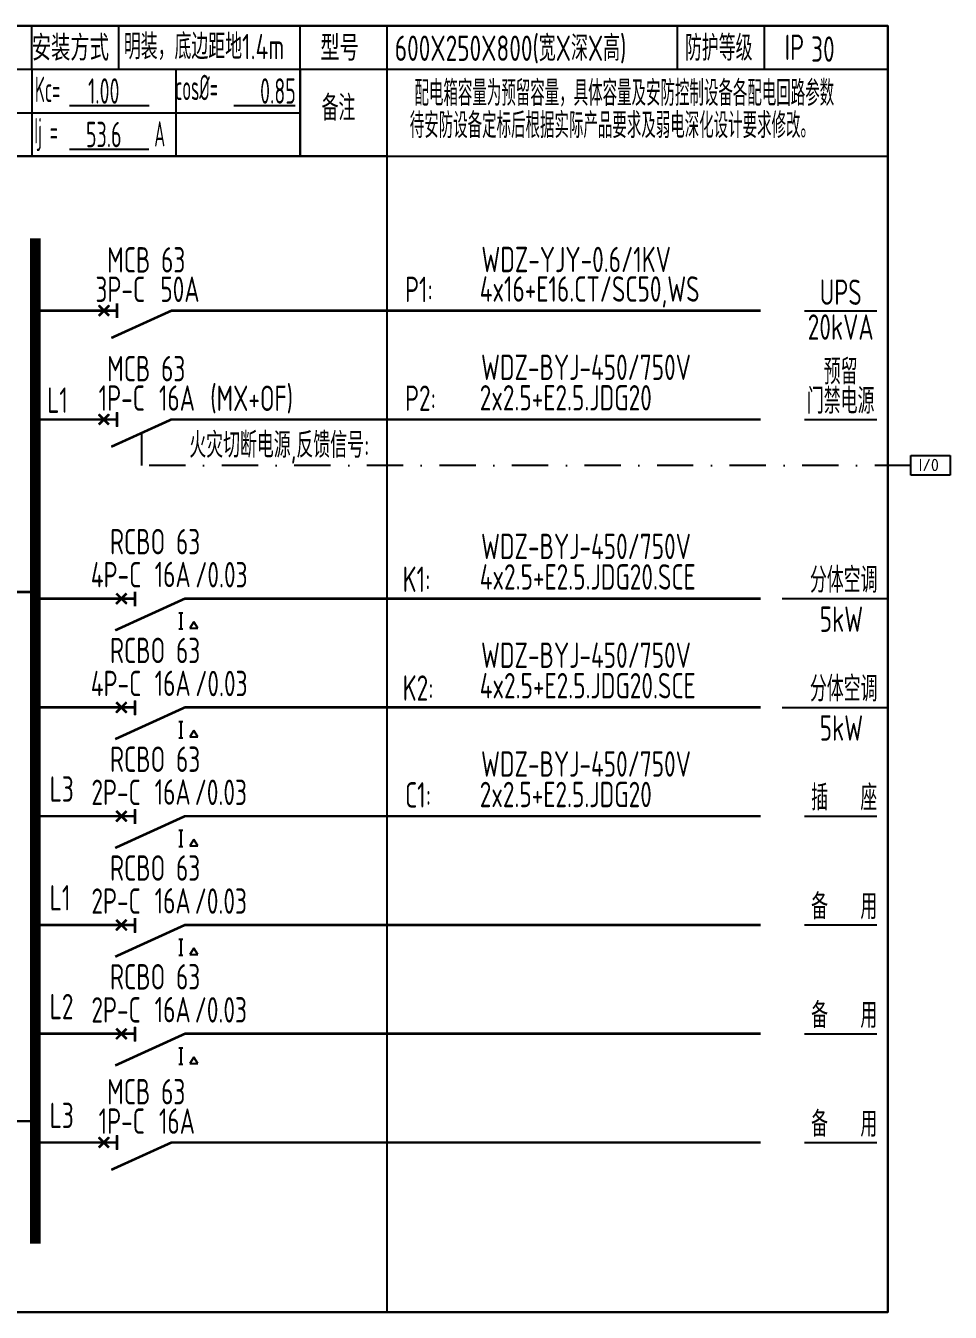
# Model space of a CAD drawing. Header units: millimetres. Extents: x -84100 to 597295, y 0 to 572785.
# Drawn here: x 430921 to 443666, y 249360 to 267099 of the extents above; entities that cross this region are included whole.
import ezdxf
from ezdxf.enums import TextEntityAlignment as Align

# ---------------------------------------------------------------- set-up
doc = ezdxf.new("R2010")
doc.units = ezdxf.units.MM
doc.header["$LTSCALE"] = 1000
for name, pattern in [('CENTER2', [1.125, 0.75, -0.125, 0.125, -0.125]), ('DASH', [0.35, 0.25, -0.1]), ('DASHDOT', [1, 0.5, -0.25, 0, -0.25]), ('DOTE', [2.42, 2, -0.2, 0.02, -0.2])]:
    doc.linetypes.add(name, pattern=pattern)
for name, color, linetype in [('D电气数据', 192, 'Continuous'), ('FAS_消防设备_E', 3, 'Continuous'), ('POWR_电力控制线_E', 130, 'DOTE'), ('SIG_TEXT', 7, 'Continuous'), ('SYS_元件_E', 3, 'Continuous'), ('SYS_系统标注_E', 7, 'Continuous'), ('SYS_说明_E', 7, 'Continuous'), ('WIRE-照明', 1, 'Continuous'), ('WIRE-系统', 4, 'Continuous'), ('电气文字', 4, 'Continuous')]:
    doc.layers.add(name, color=color, linetype=linetype)
doc.styles.add('_TEL_DIM', font='TSSDENG', dxfattribs={"width": 0.6, "height": 3.5, "bigfont": 'TSSDCHN'})
doc.styles.add('ICDA-STYLE1', font='TSSDENG.shx', dxfattribs={"width": 0.7, "bigfont": 'TSSDCHN.shx'})
doc.styles.get("Standard").update_dxf_attribs({"font": 'tssdeng.shx', "bigfont": 'tssdchn.shx'})

# ---------------------------------------------------------------- blocks, each defined once
blk = doc.blocks.new('配电箱表头')
at = {"color": 3}
for p, q in [((-18400, 1800), (0, 1800)), ((-15500, 0), (-15500, 1800)), ((-14300, 0), (-14300, 1800)), ((-11800, 1200), (-11800, 1800)), ((-10600, 1200), (-10600, 1800)), ((-8100, 0), (-8100, 1800)), ((-6900, 0), (-6900, 1800)), ((-2899, 1200), (-2899, 1800)), ((-1699, 1200), (-1699, 1800)), ((0, 1800), (0, 0)), ((-15500, 1200), (0, 1200)), ((-13546, 698), (-12634, 698)), ((-11279, 698), (-10184, 698)), ((-9013, 698), (-8170, 698)), ((-15500, 0), (0, 0)), ((-13546, 98), (-12634, 98)), ((-11279, 98), (-10186, 98))]:
    blk.add_line(p, q, dxfattribs=at)
at = {"color": 3, "style": '_TEL_DIM'}
for s, width, p in [('编号', 0.7, (-15159, 1328)), ('安装方式', 0.8, (-11800, 1318)), ('型号', 0.8, (-7823, 1318)), ('防护等级', 0.7, (-2796, 1318)), ('IP', 0.7, (-1422, 1328)), ('Pe=', 0.5, (-14182, 748)), ('kW', 0.5, (-12328, 748)), ('Kc=', 0.5, (-11757, 747)), ('cos%%C=', 0.5, (-9824, 773)), ('负荷', 0.8, (-15208, 678)), ('备注', 0.7, (-7805, 491)), ('指标', 0.8, (-15208, 192)), ('Pj=', 0.5, (-14182, 144)), ('kW', 0.5, (-12324, 144)), ('Ij =', 0.5, (-11767, 177)), ('A', 0.5, (-10112, 135))]:
    blk.add_text(s, height=350, dxfattribs=dict(at, width=width)).set_placement(p)
blk = doc.blocks.new('$equip_U$00000354(FREESKYC-2A1C15)')
for p, q in [((-0.542, 0.542), (-0.542, 0)), ((0.542, 0.542), (-0.542, 0.542)), ((0.542, 0), (0.542, 0.542)), ((-0.542, 0), (0.542, 0))]:
    blk.add_line(p, q)
at = {"color": 7, "style": '_TEL_DIM'}
blk.add_attdef('$TEXT$', text='', height=0.34, dxfattribs=at).set_placement((0.051, 0.283), align=Align.MIDDLE_CENTER)
at = {"color": 7, "style": '_TEL_DIM', "flags": 1}
blk.add_attdef('A', text='', height=0.00002, dxfattribs=at).set_placement((0, 0), align=Align.MIDDLE_CENTER)
blk = doc.blocks.new('$element$00000390')
at = {"const_width": 0.0233}
for points in [[(0, 0), (0, -0.375)], [(-0.25, -0.375), (0.25, -0.375)], [(-0.188, -0.5), (0.188, -0.5)], [(-0.062, -0.625), (0.062, -0.625)]]:
    blk.add_lwpolyline(points, dxfattribs=at)
at = {"flags": 9}
blk.add_attdef('S', (0, 0), '', height=0.00000667, dxfattribs=at)
blk = doc.blocks.new('$element$00000532')
at = {"const_width": 0.0233}
for points in [[(0, 0), (0, -0.283)], [(-0.1, -0.283), (0.1, -0.283), (0.1, -0.717), (-0.1, -0.717), (-0.1, -0.283)], [(0, -1), (0, -0.567)]]:
    blk.add_lwpolyline(points, dxfattribs=at)
for points in [[(-0.033, -0.55), (0.033, -0.55), (0, -0.35), (0.033, -0.55)], [(0.033, -0.55), (0, -0.35), (-0.033, -0.55), (0.033, -0.55)], [(0, -0.367), (-0.033, -0.567), (0.033, -0.567), (0, -0.367)]]:
    blk.add_solid(points)
at = {"flags": 9}
blk.add_attdef('S', (0, 0), '', height=0.00000667, dxfattribs=at)
blk = doc.blocks.new('*U120')
at = {"layer": 'SYS_元件_E', "color": 2, "linetype": 'DASH'}
blk.add_lwpolyline([(-2855, 300), (-2855, -300), (-355, -300), (-355, 300)], close=True, dxfattribs=at)
at = {"layer": 'SYS_元件_E', "color": 3, "const_width": 35}
for points in [[(-1542, 0), (-1167, 0), (-943, 107)], [(0, 0), (-909, 0)], [(-899, 59), (-899, -55)], [(-812, 53), (-711, -48)], [(-705, 52), (-802, -52)]]:
    blk.add_lwpolyline(points, dxfattribs=at)
at = {"layer": 'SYS_元件_E', "color": 3, "const_width": 35, "elevation": 0}
blk.add_lwpolyline([(-1245, -150), (-1245, 150), (-605, 150), (-605, -150), (-1245, -150)], dxfattribs=at)
at = {"layer": 'SYS_元件_E'}
for name, p, xscale, yscale, zscale, rotation in [('$element$00000390', (-2815, 0, 0), 1199.999999945518, 1199.999999945518, 1199.999999945518, 269.9999999999999), ('$element$00000532', (-3027, 0, 0), 1500, 1500, 1500, 89.99999999999997)]:
    blk.add_blockref(name, p, dxfattribs=dict(at, xscale=xscale, yscale=yscale, zscale=zscale, rotation=rotation))
at = {"layer": 'SYS_说明_E', "style": 'ICDA-STYLE1', "width": 0.7}
for s, p in [('SPD-II/4P', (-1995, 1001, -126391)), ('3x(SPD后备保护由厂家配套)', (-1865, 596, -126391)), ('8/20μs/Up≤1.5kV/In≥10kA', (-2694, -588, -126391))]:
    blk.add_text(s, height=350, dxfattribs=at).set_placement(p, align=Align.MIDDLE_CENTER)
blk = doc.blocks.new('*U69')
at = {"layer": 'SYS_说明_E', "style": 'ICDA-STYLE1', "width": 0.7}
blk.add_text('16A', height=350, dxfattribs=at).set_placement((539, 111))
blk = doc.blocks.new('$element$00000823')
for p, q in [((0, 0), (0, -0.25)), ((-0.047, -0.177), (0.047, -0.083)), ((0.047, -0.177), (-0.047, -0.083)), ((-0.25, -0.2), (0, -0.75)), ((0.067, -0.25), (-0.067, -0.25)), ((0, -0.75), (0, -1))]:
    blk.add_line(p, q)
at = {"const_width": 0.0233}
for points in [[(0, 0), (0, -0.25)], [(-0.047, -0.083), (0.047, -0.177)], [(-0.047, -0.177), (0.047, -0.083)], [(0, -1), (0, -0.75), (-0.25, -0.2)], [(-0.067, -0.25), (0.067, -0.25)]]:
    blk.add_lwpolyline(points, dxfattribs=at)
at = {"color": 7, "style": '_TEL_DIM', "flags": 1}
blk.add_attdef('S', text='', height=0.00000667, dxfattribs=at).set_placement((0, 0), align=Align.MIDDLE_CENTER)
blk = doc.blocks.new('*U136')
at = {"layer": 'SYS_元件_E', "xscale": 1500, "yscale": 1500, "zscale": 1500, "rotation": 90}
blk.add_blockref('$element$00000823', (0, 0), dxfattribs=at)
at = {"layer": 'SYS_说明_E', "style": 'ICDA-STYLE1', "width": 0.7}
for s, p in [('MCB 63', (779, 526)), ('1P-C', (441, 120))]:
    blk.add_text(s, height=350, dxfattribs=at).set_placement(p, align=Align.CENTER)
blk = doc.blocks.new('$element$00000825')
for p, q in [((0, 0.223), (0, -0.193)), ((0.047, -0.021), (-0.047, -0.116)), ((-0.047, -0.021), (0.047, -0.116)), ((0.063, -0.193), (-0.071, -0.193)), ((-0.279, -0.597), (-0.279, -0.634)), ((-0.13, -0.615), (-0.279, -0.615)), ((-0.214, -0.733), (-0.272, -0.696)), ((-0.272, -0.696), (-0.272, -0.771)), ((-0.13, -0.597), (-0.13, -0.634)), ((-0.272, -0.771), (-0.214, -0.733))]:
    blk.add_line(p, q)
at = {"const_width": 0.0233}
for points in [[(0, 0.223), (0, -0.193)], [(-0.292, -0.011), (0, -0.652), (0, -0.944)], [(0.047, -0.021), (-0.047, -0.116)], [(-0.047, -0.021), (0.047, -0.116)], [(-0.071, -0.193), (0.063, -0.193)]]:
    blk.add_lwpolyline(points, dxfattribs=at)
at = {"color": 7, "style": '_TEL_DIM', "flags": 1}
blk.add_attdef('S', text='', height=0.00000667, dxfattribs=at).set_placement((0, 0.207), align=Align.MIDDLE_CENTER)
blk = doc.blocks.new('*U138')
at = {"layer": 'SYS_元件_E', "xscale": 1500, "yscale": 1500, "zscale": 1500, "rotation": 90}
blk.add_blockref('$element$00000825', (334, 0), dxfattribs=at)
at = {"layer": 'SYS_说明_E', "style": 'ICDA-STYLE1', "width": 0.7}
for s, p in [('RCBO 63', (901, 610)), ('4P-C     /0.03', (1095, 154))]:
    blk.add_text(s, height=350, dxfattribs=at).set_placement(p, align=Align.CENTER)
blk = doc.blocks.new('*U68')
at = {"layer": 'SYS_元件_E', "xscale": 1500, "yscale": 1500, "zscale": 1500, "rotation": 90}
blk.add_blockref('$element$00000825', (334, 0), dxfattribs=at)
at = {"layer": 'SYS_说明_E', "style": 'ICDA-STYLE1', "width": 0.7}
for s, p in [('RCBO 63', (901, 610)), ('2P-C     /0.03', (1095, 154))]:
    blk.add_text(s, height=350, dxfattribs=at).set_placement(p, align=Align.CENTER)
blk = doc.blocks.new('*U123')
at = {"layer": 'SYS_元件_E', "xscale": 1500, "yscale": 1500, "zscale": 1500, "rotation": 90}
blk.add_blockref('$element$00000823', (0, 0), dxfattribs=at)
at = {"layer": 'SYS_说明_E', "style": 'ICDA-STYLE1', "width": 0.7}
for s, p in [('MCB 63', (779, 526)), ('1P-C', (441, 120))]:
    blk.add_text(s, height=350, dxfattribs=at).set_placement(p, align=Align.CENTER)
blk = doc.blocks.new('*U51')
at = {"layer": 'SYS_说明_E', "style": 'ICDA-STYLE1', "width": 0.7}
blk.add_text('50A', height=350, dxfattribs=at).set_placement((558, 111))
blk = doc.blocks.new('*U59')
at = {"layer": 'SYS_元件_E', "xscale": 1500, "yscale": 1500, "zscale": 1500, "rotation": 90}
blk.add_blockref('$element$00000823', (0, 0), dxfattribs=at)
at = {"layer": 'SYS_说明_E', "style": 'ICDA-STYLE1', "width": 0.7}
for s, p in [('MCB 63', (779, 526)), ('3P-C', (421, 120))]:
    blk.add_text(s, height=350, dxfattribs=at).set_placement(p, align=Align.CENTER)
blk = doc.blocks.new('*T146')
at = {"layer": 'SIG_TEXT', "color": 0, "linetype": 'ByBlock', "lineweight": -2, "transparency": 16777216}
for p, q in [((0, 0), (6200, 0)), ((0, 0), (0, -1200)), ((2500, 0), (2500, -1200)), ((4484, 0), (4484, -1200)), ((6200, 0), (6200, -1200)), ((0, -600), (6200, -600)), ((0, -1200), (6200, -1200))]:
    blk.add_line(p, q, dxfattribs=at)
at = {"layer": 'SIG_TEXT', "color": 0, "linetype": 'ByBlock', "lineweight": -3, "transparency": 16777216, "char_height": 350, "style": '_TEL_DIM'}
for s, insert, width, attachment_point in [('30.00', (1250, -300), 2380.22, 5), ('1.00', (3492, -300), 1864.23, 5), ('0.85', (6140, -300), 1595.99, 6), ('{\\C220;30.00}', (1250, -900), 2380.22, 5), ('{\\C220;53.6}', (3492, -900), 1864.23, 5)]:
    blk.add_mtext(s, dxfattribs=dict(at, insert=insert, width=width, attachment_point=attachment_point))
blk = doc.blocks.new('*U131')
at = {"layer": 'SYS_元件_E', "xscale": 1500, "yscale": 1500, "zscale": 1500, "rotation": 90}
blk.add_blockref('$element$00000825', (334, 0), dxfattribs=at)
at = {"layer": 'SYS_说明_E', "style": 'ICDA-STYLE1', "width": 0.7}
for s, p in [('RCBO 63', (901, 610)), ('4P-C     /0.03', (1095, 154))]:
    blk.add_text(s, height=350, dxfattribs=at).set_placement(p, align=Align.CENTER)

msp = doc.modelspace()

# ---------------------------------------------------------------- linework, layer by layer
at = {"color": 0}
for p, q in [((441655.3, 263170.3), (442655.3, 263170.3)), ((441655.3, 261670.3), (442655.3, 261670.3)), ((441347.2, 259201), (442804.8, 259201)), ((441347.2, 257701), (442804.8, 257701)), ((441655.3, 256200.6), (442655.3, 256200.6)), ((441655.3, 254700.6), (442655.3, 254700.6)), ((441655.3, 253200.6), (442655.3, 253200.6)), ((441655.3, 251700.6), (442655.3, 251700.6))]:
    msp.add_line(p, q, dxfattribs=at)
at = {"color": 7, "const_width": 35}
msp.add_lwpolyline([(430367.9, 259290.6), (431053.6, 259290.6)], dxfattribs=at)
at = {"layer": 'D电气数据', "color": 175}
for points in [[(442804.8, 267099.3), (419588.1, 267099.3), (419588.1, 249360.3), (442804.8, 249360.3)], [(424404.8, 267099.3), (442804.8, 267099.3), (442804.8, 249360.3), (424404.8, 249360.3)], [(427304.8, 249360.3), (435905.2, 249360.3), (435905.2, 265299.3), (427304.8, 265299.3)]]:
    msp.add_lwpolyline(points, close=True, dxfattribs=at)
at = {"layer": 'POWR_电力控制线_E', "linetype": 'DASHDOT'}
msp.add_line((443124.3, 261036.9), (432516.1, 261036.9), dxfattribs=at)
msp.add_lwpolyline([(432516.1, 261482.8), (432516.1, 261036.9)], dxfattribs=at)
at = {"layer": 'WIRE-照明', "linetype": 'ByBlock', "const_width": 150}
msp.add_lwpolyline([(431053.6, 264167.8), (431053.6, 250305.7)], dxfattribs=at)
at = {"layer": 'WIRE-系统', "color": 7, "const_width": 35}
for points in [[(431053.6, 263170.3), (431803.6, 263170.3)], [(433303.6, 263170.3), (441050.6, 263170.3)], [(431053.6, 261670.3), (431803.6, 261670.3)], [(433303.6, 261670.3), (441050.6, 261670.3)], [(431053.6, 259200.6), (431803.6, 259200.6)], [(433303.6, 259200.6), (441050.6, 259200.6)], [(431053.6, 257700.6), (431803.6, 257700.6)], [(433303.6, 257700.6), (441050.6, 257700.6)], [(431053.6, 256200.6), (431803.6, 256200.6)], [(433303.6, 256200.6), (441050.6, 256200.6)], [(431053.6, 254700.6), (431803.6, 254700.6)], [(433303.6, 254700.6), (441050.6, 254700.6)], [(431053.6, 253200.6), (431803.6, 253200.6)], [(433303.6, 253200.6), (441050.6, 253200.6)], [(431053.6, 251700.6), (431803.6, 251700.6)], [(433303.6, 251700.6), (441050.6, 251700.6)]]:
    msp.add_lwpolyline(points, dxfattribs=at)

# ---------------------------------------------------------------- block references
at = {"color": 0}
msp.add_blockref('配电箱表头', (442804.8, 265299.3), dxfattribs=at)
msp.add_blockref('*T146', (428504.8, 266499.3))
at = {"layer": 'FAS_消防设备_E'}
ref = msp.add_blockref('$equip_U$00000354(FREESKYC-2A1C15)', (443395.1, 260901.5), dxfattribs=dict(at, xscale=-500, yscale=500, zscale=499.9999999999999))
ref.add_attrib('$TEXT$', 'I/0', dxfattribs={"layer": '0', "color": 7, "height": 170, "style": '_TEL_DIM'}).set_placement((443369.7, 261043.1), align=Align.MIDDLE_CENTER)
at = {"layer": 'SYS_元件_E'}
for name, p in [('*U59', (431803.6, 263170.3)), ('*U51', (432218.6, 263179.9)), ('*U136', (431803.6, 261670.3)), ('*U69', (432218.6, 261679.9)), ('*U138', (431803.6, 259200.6)), ('*U69', (432159.9, 259247.7)), ('*U131', (431803.6, 257700.6)), ('*U69', (432159.9, 257747.7)), ('*U68', (431803.6, 256200.6)), ('*U69', (432159.9, 256247.7)), ('*U68', (431803.6, 254700.6)), ('*U69', (432159.9, 254747.7)), ('*U68', (431803.6, 253200.6)), ('*U69', (432159.9, 253247.7)), ('*U123', (431803.6, 251700.6)), ('*U69', (432218.6, 251710.2))]:
    msp.add_blockref(name, p, dxfattribs=at)
at = {"layer": 'SYS_说明_E'}
msp.add_blockref('*U120', (431053.6, 251995), dxfattribs=at)

# ---------------------------------------------------------------- texts
at = {"layer": 'SIG_TEXT', "color": 0, "style": 'ICDA-STYLE1'}
for s, width, p in [('配电箱容量为预留容量，具体容量及安防控制设备各配电回路参数', 0.6, (439172.9, 265994.4)), ('待安防设备定标后根据实际产品要求及弱电深化设计要求修改。', 0.6, (439008, 265549.8)), ('(MX+OF)', 0.7, (434034.9, 261787.5))]:
    msp.add_text(s, height=350, dxfattribs=dict(at, width=width)).set_placement(p, align=Align.CENTER)
at = {"layer": 'SIG_TEXT', "color": 0, "style": 'ICDA-STYLE1', "width": 0.7}
for s, p in [('P1:', (436149.6, 263288.4)), ('4x16+E16.CT/SC50,WS', (437179.6, 263294.3)), ('L1', (431216.7, 261761.8)), ('P2:', (436149.6, 261788.4)), ('2x2.5+E2.5.JDG20', (437179.6, 261794.3)), ('4x2.5+E2.5.JDG20.SCE', (437179.6, 259324.6)), ('4x2.5+E2.5.JDG20.SCE', (437179.6, 257824.6)), ('L3', (431251.1, 256400.2)), ('C1:', (436149.6, 256318.6)), ('2x2.5+E2.5.JDG20', (437179.6, 256324.6)), ('L1', (431251.1, 254900.2)), ('L2', (431251.1, 253400.2)), ('L3', (431251.1, 251900.2))]:
    msp.add_text(s, height=350, dxfattribs=at).set_placement(p)
at = {"layer": 'SIG_TEXT', "color": 2, "style": 'ICDA-STYLE1', "width": 0.7}
msp.add_text('预留', height=350, dxfattribs=at).set_placement((442155.3, 262153.3), align=Align.CENTER)
at = {"layer": 'SIG_TEXT', "linetype": 'CENTER2', "style": 'ICDA-STYLE1', "width": 0.7}
for s, p in [('K1:', (436116.6, 259292)), ('K2:', (436116.6, 257792))]:
    msp.add_text(s, height=350, dxfattribs=at).set_placement(p)
at = {"layer": 'SYS_系统标注_E', "color": 0, "style": 'ICDA-STYLE1', "width": 0.7}
for s, p in [('明装，底边距地1.4m', (432273.9, 266636.9)), ('600X250X800(宽X深X高)', (436009.2, 266614.3)), ('30', (441748.2, 266602))]:
    msp.add_text(s, height=350, dxfattribs=at).set_placement(p)
at = {"layer": 'SYS_系统标注_E', "style": 'ICDA-STYLE1', "width": 0.7}
msp.add_text('火灾切断电源,反馈信号: ', height=350, dxfattribs=at).set_placement((433176.5, 261142.4, -1151.1))
at = {"layer": '电气文字', "color": 3, "style": 'ICDA-STYLE1', "width": 0.7}
for s, p in [('WDZ-YJY-0.6/1KV', (437202.3, 263701.3)), ('WDZ-BYJ-450/750V', (437197.4, 262214.8)), ('WDZ-BYJ-450/750V', (437197.4, 259745.1)), ('WDZ-BYJ-450/750V', (437197.4, 258245.1)), ('WDZ-BYJ-450/750V', (437197.4, 256745.1))]:
    msp.add_text(s, height=350, dxfattribs=at).set_placement(p)
at = {"layer": '电气文字', "style": 'ICDA-STYLE1', "width": 0.7}
for s, p in [('UPS', (442155.3, 263250.1)), ('20kVA', (442155.3, 262769.6)), ('门禁电源', (442155.3, 261750.1)), ('分体空调', (442196.9, 259281.2)), ('5kW', (442165.4, 258741.6)), ('分体空调', (442196.9, 257781.2)), ('5kW', (442165.4, 257241.6)), ('插   座', (442203.9, 256280.4)), ('备   用', (442203.9, 254780.4)), ('备   用', (442203.9, 253280.4)), ('备   用', (442203.9, 251780.4))]:
    msp.add_text(s, height=350, dxfattribs=at).set_placement(p, align=Align.CENTER)

doc.saveas('drawing.dxf')
